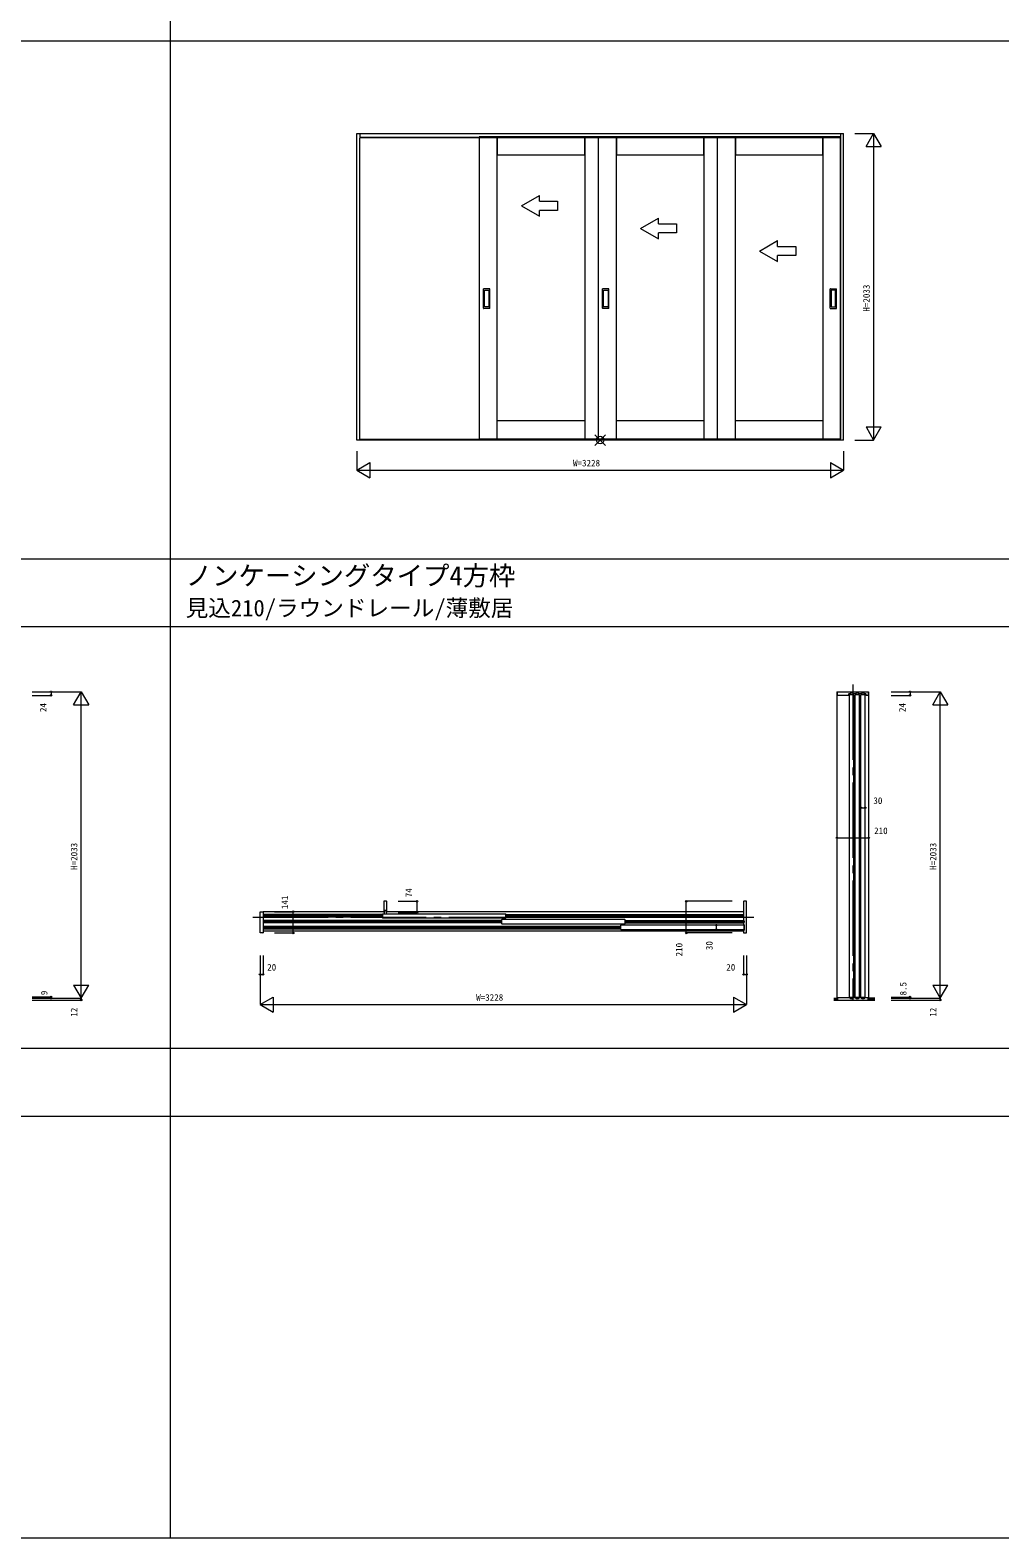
# Model space of a CAD drawing. Units: millimetres, scale not verified. Extents: x -14341 to 14341, y -10000 to 10000.
# Drawn here: x -3873 to 2562, y -10000 to 1 of the extents above; entities that cross this region are included whole.
import ezdxf
from ezdxf.enums import TextEntityAlignment as Align

# ---------------------------------------------------------------- set-up
doc = ezdxf.new("R2010")
doc.units = ezdxf.units.MM
doc.header["$LTSCALE"] = 50
doc.linetypes.add('USER1', pattern=[13, 10, -1, 1, -1])
doc.layers.add('0-0_0', color=7, linetype='Continuous')
for name, color, linetype, lineweight in [('0-1_YKK_F1', 7, 'Continuous', 18), ('0-2_YKK_IN', 1, 'Continuous', 18), ('0-3_YKK_A1', 4, 'Continuous', 18), ('0-4_YKK_N1', 2, 'Continuous', 18), ('0-5_YKK_B1', 4, 'Continuous', 18), ('0-6_YKK_Z1', 7, 'Continuous', 18)]:
    doc.layers.add(name, color=color, linetype=linetype, lineweight=lineweight)
doc.styles.add('ＭＳ ゴシック', font='')
doc.styles.get('ＭＳ ゴシック').set_extended_font_data('MS Gothic')

msp = doc.modelspace()

# ---------------------------------------------------------------- linework, layer by layer
at = {"layer": '0-1_YKK_F1'}
for p, q in [((-2940.51, -10000), (-2940.51, 9500)), ((-14340.51, -70), (14159.49, -70)), ((-14340.51, -3505), (14159.49, -3505)), ((-14340.51, -3955), (14159.49, -3955)), ((-14340.51, -6752.5), (14159.49, -6752.5)), ((-14340.51, -7202.5), (14159.49, -7202.5)), ((-14340.51, -10000), (14340.51, -10000))]:
    msp.add_line(p, q, dxfattribs=at)
at = {"layer": '0-2_YKK_IN'}
for p, q in [((-125.86, -2752.86), (-55.15, -2682.14)), ((-125.86, -2682.14), (-55.15, -2752.86))]:
    msp.add_line(p, q, dxfattribs=at)
msp.add_circle((-90.51, -2717.5), 25, dxfattribs=at)
at = {"layer": '0-3_YKK_A1'}
for p, q in [((-1704.51, -684.5), (1523.49, -684.5)), ((-1704.51, -2717.5), (-1704.51, -684.5)), ((-1684.51, -684.5), (-1684.51, -714.5)), ((1503.49, -684.5), (1503.49, -714.5)), ((1523.49, -2717.5), (1523.49, -684.5)), ((-1684.51, -708.5), (1503.49, -708.5)), ((-1684.51, -711.5), (1503.49, -711.5)), ((-1684.51, -2713.5), (-1684.51, -714.5)), ((1503.49, -2713.5), (1503.49, -714.5)), ((-613.01, -1164), (-493.01, -1094.72)), ((-493.01, -1134), (-493.01, -1094.72)), ((-613.01, -1164), (-493.01, -1233.28)), ((-493.01, -1233.28), (-493.01, -1194)), ((176.99, -1314), (296.99, -1244.72)), ((296.99, -1284), (296.99, -1244.72)), ((176.99, -1314), (296.99, -1383.28)), ((296.99, -1383.28), (296.99, -1344)), ((966.99, -1464), (1086.99, -1394.72)), ((1086.99, -1434), (1086.99, -1394.72)), ((966.99, -1464), (1086.99, -1533.28)), ((1086.99, -1533.28), (1086.99, -1494)), ((-864.01, -1843.5), (-864.01, -1715.5)), ((-823.01, -1714.5), (-863.01, -1714.5)), ((-858.01, -1833.5), (-858.01, -1725.5)), ((-857.01, -1724.5), (-829.01, -1724.5)), ((-828.01, -1725.5), (-828.01, -1833.5)), ((-822.01, -1843.5), (-822.01, -1715.5)), ((-74.01, -1843.5), (-74.01, -1715.5)), ((-33.01, -1714.5), (-73.01, -1714.5)), ((-68.01, -1833.5), (-68.01, -1725.5)), ((-67.01, -1724.5), (-39.01, -1724.5)), ((-38.01, -1725.5), (-38.01, -1833.5)), ((-32.01, -1843.5), (-32.01, -1715.5)), ((1435.99, -1843.5), (1435.99, -1715.5)), ((1436.99, -1714.5), (1476.99, -1714.5)), ((1441.99, -1725.5), (1441.99, -1833.5)), ((1470.99, -1724.5), (1442.99, -1724.5)), ((1471.99, -1833.5), (1471.99, -1725.5)), ((1477.99, -1843.5), (1477.99, -1715.5)), ((-823.01, -1844.5), (-863.01, -1844.5)), ((-829.01, -1834.5), (-857.01, -1834.5)), ((-33.01, -1844.5), (-73.01, -1844.5)), ((-39.01, -1834.5), (-67.01, -1834.5)), ((1436.99, -1844.5), (1476.99, -1844.5)), ((1442.99, -1834.5), (1470.99, -1834.5)), ((-193.01, -2589.5), (-773.01, -2589.5)), ((596.99, -2589.5), (16.99, -2589.5)), ((1386.99, -2589.5), (806.99, -2589.5)), ((1523.49, -2717.5), (-1704.51, -2717.5)), ((-1684.51, -2717.5), (-1684.51, -2713.5)), ((1503.49, -2713.5), (-1684.51, -2713.5)), ((-773.01, -2709.5), (-193.01, -2709.5)), ((-193.01, -2709.5), (-103.01, -2709.5)), ((16.99, -2709.5), (596.99, -2709.5)), ((596.99, -2709.5), (686.99, -2709.5)), ((806.99, -2709.5), (1386.99, -2709.5)), ((1503.49, -2717.5), (1503.49, -2713.5))]:
    msp.add_line(p, q, dxfattribs=at)
for points in [[(-893.01, -2709.5), (-773.01, -2709.5), (-773.01, -705.5), (-893.01, -705.5)], [(-773.01, -825.5), (-193.01, -825.5), (-193.01, -705.5), (-773.01, -705.5)], [(-103.01, -2709.5), (16.99, -2709.5), (16.99, -705.5), (-103.01, -705.5)], [(16.99, -825.5), (596.99, -825.5), (596.99, -705.5), (16.99, -705.5)], [(686.99, -2709.5), (806.99, -2709.5), (806.99, -705.5), (686.99, -705.5)], [(806.99, -825.5), (1386.99, -825.5), (1386.99, -705.5), (806.99, -705.5)], [(1386.99, -2709.5), (1506.99, -2709.5), (1506.99, -705.5), (1386.99, -705.5)]]:
    msp.add_lwpolyline(points, close=True, dxfattribs=at)
for points in [[(-103.01, -705.5), (-193.01, -705.5), (-193.01, -2709.5)], [(686.99, -705.5), (596.99, -705.5), (596.99, -2709.5)], [(-493.01, -1134), (-373.01, -1134), (-373.01, -1194), (-493.01, -1194)], [(296.99, -1284), (416.99, -1284), (416.99, -1344), (296.99, -1344)], [(1086.99, -1434), (1206.99, -1434), (1206.99, -1494), (1086.99, -1494)]]:
    msp.add_lwpolyline(points, dxfattribs=at)
for centre, start, end in [((-863.01, -1715.5), 90, 180), ((-857.01, -1725.5), 90, 180), ((-829.01, -1725.5), 0, 90), ((-823.01, -1715.5), 0, 90), ((-73.01, -1715.5), 90, 180), ((-67.01, -1725.5), 90, 180), ((-39.01, -1725.5), 0, 90), ((-33.01, -1715.5), 0, 90), ((1436.99, -1715.5), 90, 180), ((1442.99, -1725.5), 90, 180), ((1470.99, -1725.5), 360, 90), ((1476.99, -1715.5), 0, 90), ((-863.01, -1843.5), 180, 270), ((-857.01, -1833.5), 180, 270), ((-829.01, -1833.5), 270, 0), ((-823.01, -1843.5), 270, 0), ((-73.01, -1843.5), 180, 270), ((-67.01, -1833.5), 180, 270), ((-39.01, -1833.5), 270, 0), ((-33.01, -1843.5), 270, 0), ((1436.99, -1843.5), 180, 270), ((1442.99, -1833.5), 180, 270), ((1470.99, -1833.5), 270, 360), ((1476.99, -1843.5), 270, 0)]:
    msp.add_arc(centre, 1, start, end, dxfattribs=at)
at = {"layer": '0-4_YKK_N1'}
for p, q in [((1598.49, -684.5), (1723.49, -684.5)), ((1723.49, -684.5), (1723.49, -2717.5)), ((1673.49, -771.1), (1773.49, -771.1)), ((1673.49, -2630.9), (1773.49, -2630.9)), ((1523.49, -2792.5), (1523.49, -2917.5)), ((1598.49, -2717.5), (1723.49, -2717.5)), ((-1704.51, -2917.5), (-1617.91, -2867.5)), ((-1617.91, -2867.5), (-1617.91, -2967.5)), ((1436.89, -2867.5), (1523.49, -2917.5)), ((-1704.51, -2917.5), (-1617.91, -2967.5)), ((-3859.01, -4387.5), (-3534.01, -4387.5)), ((-3734.01, -4387.5), (-3734.01, -4411.5)), ((-3584.01, -4474.1), (-3534.01, -4387.5)), ((-3534.01, -6420.5), (-3534.01, -4387.5)), ((-3534.01, -4387.5), (-3484.01, -4474.1)), ((1840.99, -4387.5), (2165.99, -4387.5)), ((1965.99, -4387.5), (1965.99, -4411.5)), ((2115.99, -4474.1), (2165.99, -4387.5)), ((2165.99, -6420.5), (2165.99, -4387.5)), ((2165.99, -4387.5), (2215.99, -4474.1)), ((-3859.01, -4411.5), (-3734.01, -4411.5)), ((-3584.01, -4474.1), (-3484.01, -4474.1)), ((1840.99, -4411.5), (1965.99, -4411.5)), ((2115.99, -4474.1), (2215.99, -4474.1)), ((1638.99, -5156.88), (1668.99, -5156.88)), ((1480.99, -5356.88), (1690.99, -5356.88)), ((-1430.01, -5777.5), (-1305.01, -5777.5)), ((-1305.01, -5851.5), (-1305.01, -5777.5)), ((480.99, -5987.5), (480.99, -5777.5)), ((785.99, -5777.5), (480.99, -5777.5)), ((-2252.01, -5846.5), (-2127.01, -5846.5)), ((-2127.01, -5987.5), (-2127.01, -5846.5)), ((-1430.01, -5851.5), (-1305.01, -5851.5)), ((-2252.01, -5987.5), (-2127.01, -5987.5)), ((785.99, -5987.5), (480.99, -5987.5)), ((680.99, -5965.5), (680.99, -5935.5)), ((-2347.01, -6137.5), (-2347.01, -6462.5)), ((-2327.01, -6137.5), (-2327.01, -6262.5)), ((880.99, -6137.5), (880.99, -6462.5)), ((-2347.01, -6262.5), (-2327.01, -6262.5)), ((-3584.01, -6333.9), (-3484.01, -6333.9)), ((-3584.01, -6333.9), (-3534.01, -6420.5)), ((-3534.01, -6420.5), (-3484.01, -6333.9)), ((2115.99, -6333.9), (2215.99, -6333.9)), ((2115.99, -6333.9), (2165.99, -6420.5)), ((2165.99, -6420.5), (2215.99, -6333.9)), ((-3859.01, -6420.5), (-3534.01, -6420.5)), ((-3859.01, -6432.5), (-3534.01, -6432.5)), ((-3534.01, -6420.5), (-3534.01, -6432.5)), ((-2347.01, -6462.5), (-2260.41, -6412.5)), ((-2347.01, -6462.5), (880.99, -6462.5)), ((-2347.01, -6462.5), (-2260.41, -6512.5)), ((-2260.41, -6412.5), (-2260.41, -6512.5)), ((794.39, -6412.5), (794.39, -6512.5)), ((794.39, -6412.5), (880.99, -6462.5)), ((794.39, -6512.5), (880.99, -6462.5)), ((1840.99, -6420.5), (2165.99, -6420.5)), ((1840.99, -6432.5), (2165.99, -6432.5)), ((2165.99, -6420.5), (2165.99, -6432.5))]:
    msp.add_line(p, q, dxfattribs=at)
for points in [[(1673.49, -771.1), (1723.49, -684.5), (1773.49, -771.1)], [(1673.49, -2630.9), (1723.49, -2717.5), (1773.49, -2630.9)], [(-1704.51, -2792.5), (-1704.51, -2917.5), (1523.49, -2917.5)], [(1436.89, -2867.5), (1436.89, -2967.5), (1523.49, -2917.5)], [(860.99, -6137.5), (860.99, -6262.5), (880.99, -6262.5)], [(-3859.01, -6411.5), (-3734.01, -6411.5), (-3734.01, -6420.5)], [(1840.99, -6412.3), (1965.99, -6412.3), (1965.99, -6420.5)]]:
    msp.add_lwpolyline(points, dxfattribs=at)
for centre in [(-3734.01, -4387.5), (1965.99, -4387.5), (-3734.01, -4411.5), (1965.99, -4411.5), (1638.99, -5156.88), (1668.99, -5156.88), (1480.99, -5356.88), (1690.99, -5356.88), (-1305.01, -5777.5), (480.99, -5777.5), (-2127.01, -5846.5), (-1305.01, -5851.5), (-2127.01, -5987.5), (480.99, -5987.5), (680.99, -5935.5), (680.99, -5965.5), (-2347.01, -6262.5), (-2327.01, -6262.5), (860.99, -6262.5), (880.99, -6262.5), (-3734.01, -6411.5), (-3734.01, -6420.5), (-3534.01, -6432.5), (1965.99, -6412.3), (1965.99, -6420.5), (2165.99, -6432.5)]:
    msp.add_circle(centre, 5, dxfattribs=at)
at = {"layer": '0-5_YKK_B1'}
for p, q in [((1480.99, -4387.5), (1480.99, -6420.5)), ((1480.99, -4387.5), (1690.99, -4387.5)), ((1690.99, -4387.5), (1690.99, -6420.5)), ((1562.99, -6412.3), (1562.99, -4408.5)), ((1600.99, -6412.3), (1600.99, -4408.5)), ((1638.99, -6412.3), (1638.99, -4408.5)), ((-2327.01, -5846.5), (-2327.01, -5985.5)), ((-2326.01, -5846.5), (-2326.01, -5973)), ((-1525.01, -5846.5), (-2326.01, -5846.5)), ((-1535.51, -5866), (-2326.01, -5866)), ((-1535.51, -5868.6), (-2326.01, -5868.6)), ((-1535.51, -5872.8), (-2326.01, -5872.8)), ((-1535.51, -5876.2), (-2326.01, -5876.2)), ((-1535.51, -5880.4), (-2326.01, -5880.4)), ((-1535.51, -5883), (-2326.01, -5883)), ((-1535.51, -5861.5), (-1533.51, -5859.5)), ((-1535.51, -5861.5), (-1535.51, -5887.5)), ((-1533.51, -5889.5), (-1535.51, -5887.5)), ((-1533.51, -5859.5), (-717.51, -5859.5)), ((-717.51, -5889.5), (-1533.51, -5889.5)), ((859.99, -5846.5), (-1505.01, -5846.5)), ((-745.51, -5899.5), (-743.51, -5897.5)), ((-745.51, -5899.5), (-745.51, -5925.5)), ((72.49, -5897.5), (-743.51, -5897.5)), ((-717.51, -5859.5), (-715.51, -5861.5)), ((-717.51, -5889.5), (-715.51, -5887.5)), ((-715.51, -5887.5), (-715.51, -5861.5)), ((-715.51, -5866), (859.99, -5866)), ((859.99, -5868.6), (-715.51, -5868.6)), ((859.99, -5872.8), (-715.51, -5872.8)), ((859.99, -5876.2), (-715.51, -5876.2)), ((-715.51, -5880.4), (859.99, -5880.4)), ((-715.51, -5883), (859.99, -5883)), ((72.49, -5897.5), (74.49, -5899.5)), ((74.49, -5925.5), (74.49, -5899.5)), ((859.99, -5846.5), (859.99, -5935.5)), ((-745.51, -5904), (-2326.01, -5904)), ((-745.51, -5906.6), (-2326.01, -5906.6)), ((-745.51, -5910.8), (-2326.01, -5910.8)), ((-745.51, -5914.2), (-2326.01, -5914.2)), ((-745.51, -5918.4), (-2326.01, -5918.4)), ((-745.51, -5921), (-2326.01, -5921)), ((-2326.01, -5942), (44.49, -5942)), ((-2326.01, -5944.6), (44.49, -5944.6)), ((-2326.01, -5948.8), (44.49, -5948.8)), ((-2326.01, -5952.2), (44.49, -5952.2)), ((-2326.01, -5956.4), (44.49, -5956.4)), ((-2326.01, -5959), (44.49, -5959)), ((-2326.01, -5973), (859.99, -5973)), ((-743.51, -5927.5), (-745.51, -5925.5)), ((-743.51, -5927.5), (72.49, -5927.5)), ((44.49, -5937.5), (46.49, -5935.5)), ((44.49, -5937.5), (44.49, -5963.5)), ((46.49, -5965.5), (44.49, -5963.5)), ((862.49, -5935.5), (46.49, -5935.5)), ((46.49, -5965.5), (862.49, -5965.5)), ((72.49, -5927.5), (74.49, -5925.5)), ((74.49, -5904), (859.99, -5904)), ((74.49, -5906.6), (859.99, -5906.6)), ((74.49, -5910.8), (859.99, -5910.8)), ((74.49, -5914.2), (859.99, -5914.2)), ((74.49, -5918.4), (859.99, -5918.4)), ((74.49, -5921), (859.99, -5921)), ((859.99, -5965.5), (859.99, -5973)), ((860.99, -5971.5), (860.99, -5985.5)), ((861.99, -5930.5), (863.99, -5930.5)), ((863.99, -5970.5), (861.99, -5970.5)), ((862.49, -5935.5), (864.49, -5937.5)), ((862.49, -5965.5), (864.49, -5963.5)), ((864.49, -5963.5), (864.49, -5937.5)), ((865.99, -5932.5), (865.99, -5968.5)), ((1562.99, -6412.3), (1592.99, -6412.3)), ((1600.99, -6412.3), (1630.99, -6412.3)), ((1638.99, -6412.3), (1668.99, -6412.3)), ((1688.49, -6432.5), (1688.49, -6419.5))]:
    msp.add_line(p, q, dxfattribs=at)
for points in [[(1483.49, -4409.5), (1483.49, -4387.5), (1688.49, -4387.5), (1688.49, -4409.5)], [(1644.49, -4400.3), (1625.49, -4400.3), (1625.49, -4397.5), (1606.49, -4397.5), (1606.49, -4400.3), (1587.49, -4400.3), (1587.49, -4397.5), (1568.49, -4397.5), (1568.49, -4400.3), (1560.29, -4400.3)], [(1671.69, -4400.3), (1663.49, -4400.3), (1663.49, -4397.5), (1644.49, -4397.5), (1644.49, -4400.3)], [(1558.29, -4402.3), (1558.29, -4411), (1557.79, -4411.5), (1485.49, -4411.5)], [(1592.99, -6412.3), (1592.99, -4408.5), (1562.99, -4408.5)], [(1630.99, -6412.3), (1630.99, -4408.5), (1600.99, -4408.5)], [(1668.99, -6412.3), (1668.99, -4408.5), (1638.99, -4408.5)], [(1686.49, -4411.5), (1674.19, -4411.5), (1673.69, -4411), (1673.69, -4402.3)], [(-1507.01, -5777.5), (-1525.01, -5777.5), (-1525.01, -5851.5), (-1519.01, -5851.5), (-1519.01, -5835.5)], [(-1519.01, -5835.5), (-1511.01, -5835.5), (-1511.01, -5851.5), (-1505.01, -5851.5), (-1505.01, -5779.5)], [(860.99, -5779.5), (860.99, -5906), (861.49, -5906.5), (865.99, -5906.5), (865.99, -5907.5), (865.99, -5917.5), (865.99, -5918.5), (861.49, -5918.5)], [(862.99, -5987.5), (880.99, -5987.5), (880.99, -5962.5), (880.99, -5802.5), (880.99, -5777.5), (862.99, -5777.5)], [(-2329.01, -5987.5), (-2347.01, -5987.5), (-2347.01, -5932.5), (-2347.01, -5846.5), (-2327.01, -5846.5)], [(861.49, -5918.5), (860.99, -5919), (860.99, -5929.5)], [(1483.49, -6419.5), (1483.49, -6432.5), (1490.49, -6432.5), (1681.49, -6432.5), (1688.49, -6432.5)], [(1686.49, -6417.5), (1661.69, -6417.5), (1661.19, -6418), (1661.19, -6424.2), (1661.19, -6425.3), (1646.79, -6425.3), (1646.79, -6424.2), (1646.79, -6418), (1646.29, -6417.5), (1623.69, -6417.5), (1623.19, -6418), (1623.19, -6424.2), (1623.19, -6425.3), (1608.79, -6425.3), (1608.79, -6424.2), (1608.79, -6418), (1608.29, -6417.5), (1585.69, -6417.5), (1585.19, -6418), (1585.19, -6424.2), (1585.19, -6425.3), (1570.79, -6425.3), (1570.79, -6424.2), (1570.79, -6418), (1570.29, -6417.5), (1485.49, -6417.5)]]:
    msp.add_lwpolyline(points, dxfattribs=at)
for centre, radius, start, end in [((1560.29, -4402.3), 2, 90, 180), ((1671.69, -4402.3), 2, 0, 90), ((1485.49, -4409.5), 2, 180, 270), ((1686.49, -4409.5), 2, 270, 0), ((-1507.01, -5779.5), 2, 0, 90), ((862.99, -5779.5), 2, 90, 180), ((-2329.01, -5985.5), 2, 270, 0), ((861.99, -5929.5), 1, 180, 270), ((861.99, -5971.5), 1, 90, 180), ((862.99, -5985.5), 2, 180, 270), ((863.99, -5932.5), 2, 0, 90), ((863.99, -5968.5), 2, 270, 0), ((1485.49, -6419.5), 2, 90, 180), ((1686.49, -6419.5), 2, 0, 90)]:
    msp.add_arc(centre, radius, start, end, dxfattribs=at)
at = {"layer": '0-6_YKK_Z1', "linetype": 'USER1'}
for p, q in [((1585.99, -4340), (1585.99, -6437.5)), ((-2394.51, -5882.5), (928.49, -5882.5))]:
    msp.add_line(p, q, dxfattribs=at)
at = {"layer": '0-6_YKK_Z1'}
for p, q in [((1461.07, -6420.5), (1483.49, -6420.5)), ((1483.49, -6423.5), (1461.07, -6423.5)), ((1483.49, -6426.5), (1461.07, -6426.5)), ((1483.49, -6429.5), (1461.07, -6429.5)), ((1461.07, -6432.5), (1732.04, -6432.5)), ((1732.04, -6420.5), (1688.49, -6420.5)), ((1688.49, -6423.5), (1732.04, -6423.5)), ((1688.49, -6426.5), (1732.04, -6426.5)), ((1688.49, -6429.5), (1732.04, -6429.5))]:
    msp.add_line(p, q, dxfattribs=at)

# ---------------------------------------------------------------- texts
at = {"layer": '0-0_0', "style": 'ＭＳ ゴシック'}
for s, height, p in [('ノンケーシングタイプ4方枠', 128.3, (-2840.51, -3719.88)), ('見込210/ラウンドレール/薄敷居', 110, (-2840.51, -3919.93))]:
    msp.add_text(s, height=height, dxfattribs=at).set_placement(p, align=Align.BOTTOM_LEFT)
at = {"layer": '0-4_YKK_N1', "color": 7, "style": 'ＭＳ ゴシック'}
for s, p in [('H=2033', (1711.49, -1866)), ('24', (-3750.88, -4522.03)), ('24', (1949.12, -4522.03)), ('H=2033', (-3546.01, -5569)), ('H=2033', (2153.99, -5569)), ('74', (-1325.77, -5750.44)), ('141', (-2147.77, -5829.44)), ('210', (468.99, -6143.21)), ('30', (668.99, -6101.25)), ('9', (-3744.76, -6399.99)), ('8.5', (1955.24, -6402.21)), ('12', (-3546.01, -6543.16)), ('12', (2153.99, -6543.16))]:
    msp.add_text(s, height=43.99, rotation=90, dxfattribs=at).set_placement(p, align=Align.BOTTOM_LEFT)
for s, p in [('W=3228', (-270.51, -2905.5)), ('30', (1722.36, -5144.88)), ('210', (1727.36, -5344.88)), ('20', (-2299.68, -6250.5)), ('20', (746.4, -6250.5)), ('W=3228', (-913.01, -6450.5))]:
    msp.add_text(s, height=43.99, dxfattribs=at).set_placement(p, align=Align.BOTTOM_LEFT)

doc.saveas('drawing.dxf')
